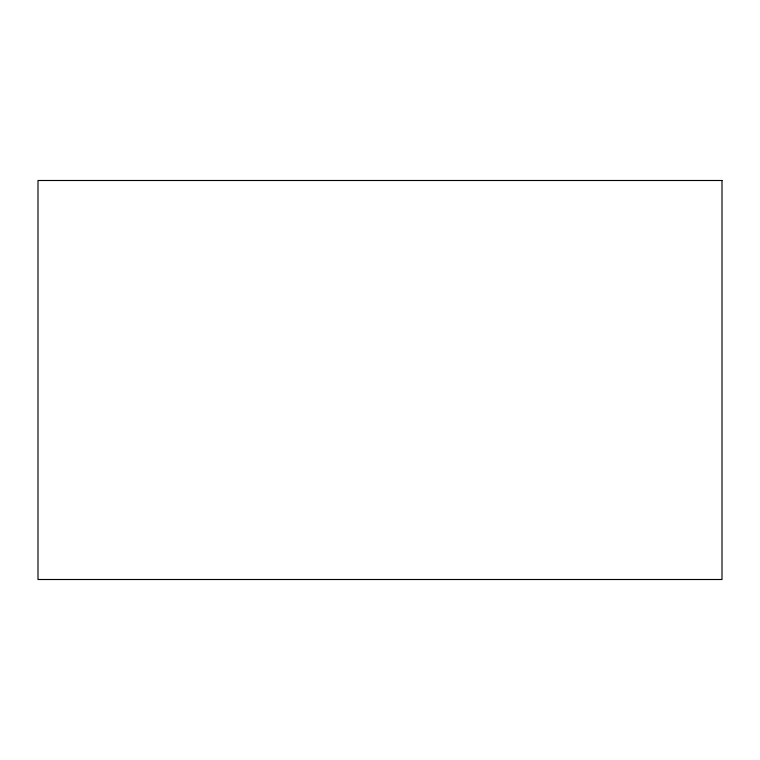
<?xml version="1.0" encoding="UTF-8"?>
<svg xmlns="http://www.w3.org/2000/svg" width="760" height="760" viewBox="0 0 760 760"><rect width="100%" height="100%" fill="white"/><g stroke="black" fill="none" stroke-linecap="round" stroke-linejoin="round"><path stroke-width="1.14" d="M722 180.5L38 180.5L38 579.5L722 579.5L722 180.5"/></g></svg>
